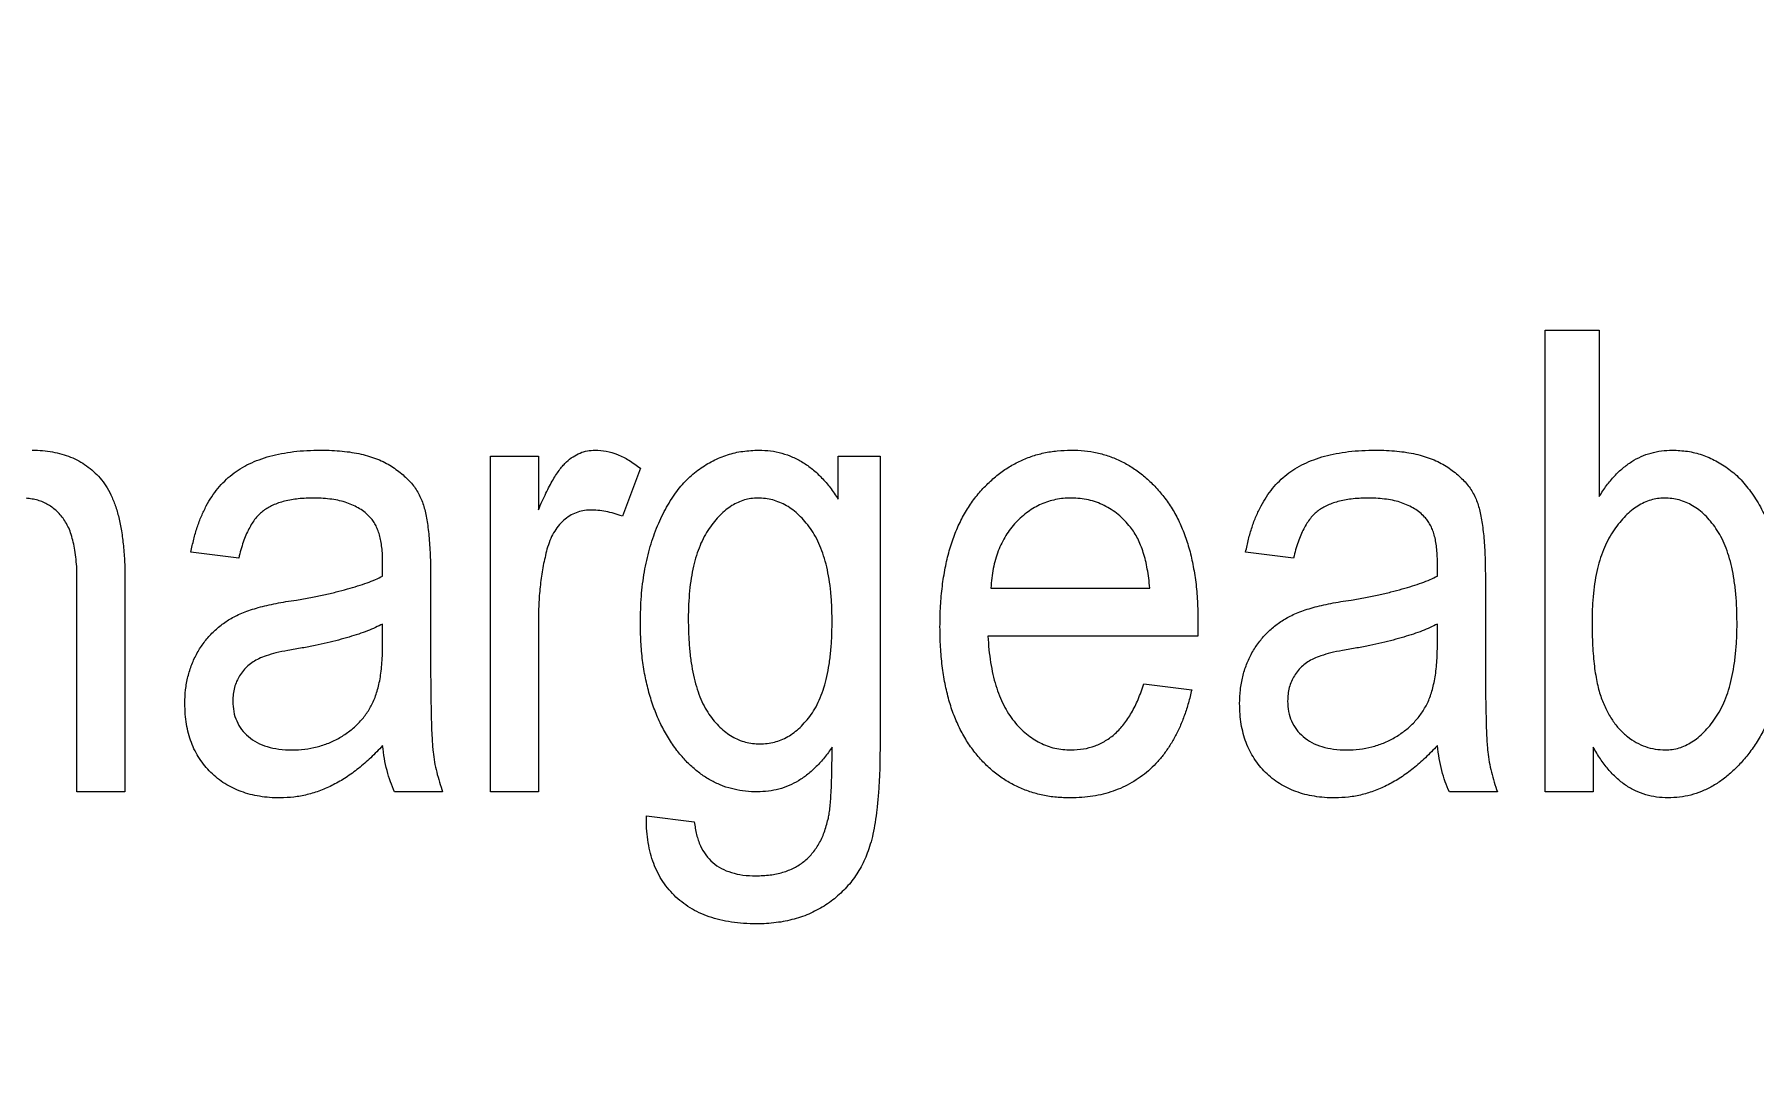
# Model space of a CAD drawing. Header units: millimetres. Extents: x -34 to 34, y -34 to 34.
# Drawn here: x -11.37 to -5.63, y -21 to -17.59 of the extents above; entities that cross this region are included whole.
import ezdxf

# ---------------------------------------------------------------- set-up
doc = ezdxf.new("R2010")
doc.units = ezdxf.units.MM

msp = doc.modelspace()

# ---------------------------------------------------------------- linework, layer by layer
at = {"color": 7, "linetype": 'Continuous', "lineweight": 25}
for p, q in [((-6.3285, -20.1143), (-6.3285, -18.5733)), ((-6.3285, -18.5733), (-6.1484, -18.5733)), ((-6.1484, -18.5733), (-6.1484, -19.1284)), ((-9.8508, -20.1143), (-9.8508, -18.9936)), ((-9.8508, -18.9936), (-9.6907, -18.9936)), ((-9.6907, -18.9936), (-9.6907, -19.1725)), ((-8.69, -19.1368), (-8.69, -18.9936)), ((-8.69, -18.9936), (-8.5499, -18.9936)), ((-8.5499, -18.9936), (-8.5499, -19.9533)), ((-9.3504, -19.0336), (-9.4105, -19.1937)), ((-10.6913, -19.3338), (-10.8514, -19.3138)), ((-10.211, -19.3939), (-10.211, -19.3482)), ((-7.169, -19.3338), (-7.3291, -19.3138)), ((-6.6887, -19.3939), (-6.6887, -19.3482)), ((-11.2317, -20.1143), (-11.2317, -19.4054)), ((-11.0716, -19.4073), (-11.0716, -20.1143)), ((-10.0509, -19.3948), (-10.0509, -19.6469)), ((-6.5286, -19.3948), (-6.5286, -19.6469)), ((-8.18, -19.4339), (-7.6494, -19.4339)), ((-9.6907, -19.5333), (-9.6907, -20.1143)), ((-10.211, -19.6206), (-10.211, -19.554)), ((-7.4892, -19.594), (-8.1897, -19.594)), ((-7.4883, -19.5446), (-7.4892, -19.594)), ((-6.6887, -19.6206), (-6.6887, -19.554)), ((-7.6694, -19.7541), (-7.5093, -19.7741)), ((-6.1684, -19.9649), (-6.1684, -20.1143)), ((-11.0716, -20.1143), (-11.2317, -20.1143)), ((-10.0109, -20.1143), (-10.171, -20.1143)), ((-9.6907, -20.1143), (-9.8508, -20.1143)), ((-6.4886, -20.1143), (-6.6487, -20.1143)), ((-6.1684, -20.1143), (-6.3285, -20.1143)), ((-9.3304, -20.1944), (-9.1703, -20.2144))]:
    msp.add_line(p, q, dxfattribs=at)
at = {"color": 7, "linetype": 'Continuous'}
msp.add_circle((0, 0), 34, dxfattribs=at)
at = {"color": 7, "linetype": 'Continuous', "lineweight": 25}
for points, knots in [([(-11.3814, -18.9736), (-11.3698, -18.9739), (-11.347, -18.9745), (-11.3138, -18.979), (-11.2825, -18.9861), (-11.2529, -18.996), (-11.2254, -19.0094), (-11.1998, -19.0256), (-11.176, -19.0447), (-11.1539, -19.0666), (-11.1342, -19.0927), (-11.1173, -19.1235), (-11.103, -19.1591), (-11.0913, -19.1995), (-11.0823, -19.2447), (-11.0764, -19.2947), (-11.0721, -19.3494), (-11.0717, -19.3875), (-11.0716, -19.4073)], [0, 0, 0, 0, 0.057444, 0.11172, 0.164296, 0.215175, 0.264674, 0.314426, 0.363638, 0.414362, 0.467035, 0.523919, 0.586431, 0.655337, 0.730601, 0.812712, 0.902626, 1, 1, 1, 1]), ([(-10.8514, -19.3138), (-10.8483, -19.2995), (-10.8424, -19.2716), (-10.8309, -19.2315), (-10.8168, -19.1944), (-10.8007, -19.1603), (-10.7823, -19.1294), (-10.7621, -19.1012), (-10.739, -19.0766), (-10.7142, -19.0543), (-10.6866, -19.0351), (-10.6562, -19.0185), (-10.623, -19.0049), (-10.5873, -18.9931), (-10.5486, -18.9847), (-10.5073, -18.9779), (-10.4631, -18.9743), (-10.4327, -18.9738), (-10.4171, -18.9736)], [0, 0, 0, 0, 0.0716716, 0.1396575, 0.2040967, 0.2657188, 0.3238246, 0.3800588, 0.4349433, 0.4888007, 0.5430171, 0.5994176, 0.6575078, 0.7186634, 0.7830298, 0.8512299, 0.9234352, 1, 1, 1, 1]), ([(-10.4171, -18.9736), (-10.4049, -18.9738), (-10.3812, -18.9742), (-10.3466, -18.9767), (-10.3141, -18.9806), (-10.2836, -18.9865), (-10.2552, -18.9945), (-10.2285, -19.0033), (-10.2039, -19.0143), (-10.1749, -19.0312), (-10.143, -19.0548), (-10.111, -19.0867), (-10.0875, -19.1226), (-10.0746, -19.1554), (-10.0678, -19.1835), (-10.063, -19.2069), (-10.0594, -19.2327), (-10.0563, -19.2607), (-10.0539, -19.2911), (-10.0519, -19.3236), (-10.0511, -19.3584), (-10.051, -19.3824), (-10.0509, -19.3948)], [0, 0, 0, 0, 0.055824, 0.108429, 0.15842, 0.205566, 0.250578, 0.293416, 0.334193, 0.373299, 0.446944, 0.515076, 0.578842, 0.641994, 0.674963, 0.711445, 0.750973, 0.794165, 0.840588, 0.890275, 0.943238, 1, 1, 1, 1]), ([(-9.6907, -19.1725), (-9.6866, -19.1629), (-9.6787, -19.1443), (-9.666, -19.1182), (-9.6543, -19.0942), (-9.6424, -19.073), (-9.631, -19.0542), (-9.6196, -19.038), (-9.6085, -19.0244), (-9.5944, -19.0098), (-9.576, -18.9954), (-9.5525, -18.9826), (-9.5274, -18.9751), (-9.5102, -18.9741), (-9.5015, -18.9736)], [0, 0, 0, 0, 0.107464, 0.207128, 0.29815, 0.381595, 0.457107, 0.523978, 0.584878, 0.637149, 0.732511, 0.823565, 0.910677, 1, 1, 1, 1]), ([(-9.5015, -18.9736), (-9.489, -18.9743), (-9.4634, -18.9759), (-9.4253, -18.9881), (-9.3868, -19.0069), (-9.3629, -19.0245), (-9.3504, -19.0336)], [0, 0, 0, 0, 0.226109, 0.462956, 0.719978, 1, 1, 1, 1]), ([(-9.3504, -19.548), (-9.3498, -19.519), (-9.3487, -19.4627), (-9.338, -19.3811), (-9.3215, -19.3049), (-9.3014, -19.2458), (-9.2825, -19.2019), (-9.2672, -19.1716), (-9.2508, -19.1436), (-9.2338, -19.1175), (-9.2152, -19.0941), (-9.1958, -19.0726), (-9.1751, -19.0535), (-9.1466, -19.0311), (-9.1084, -19.0084), (-9.0598, -18.9877), (-9.0081, -18.9761), (-8.9728, -18.9744), (-8.9549, -18.9736)], [0, 0, 0, 0, 0.111723, 0.216967, 0.316536, 0.411523, 0.457028, 0.500668, 0.54206, 0.582044, 0.620363, 0.657316, 0.693405, 0.72859, 0.797045, 0.864014, 0.931134, 1, 1, 1, 1]), ([(-8.9549, -18.9736), (-8.9417, -18.974), (-8.9156, -18.9749), (-8.8776, -18.983), (-8.8415, -18.996), (-8.8072, -19.014), (-8.7746, -19.0372), (-8.744, -19.0655), (-8.7153, -19.0989), (-8.6986, -19.1239), (-8.69, -19.1368)], [0, 0, 0, 0, 0.121205, 0.239819, 0.356123, 0.474207, 0.595404, 0.723139, 0.857256, 1, 1, 1, 1]), ([(-8.3498, -19.5634), (-8.3495, -19.5401), (-8.3489, -19.4949), (-8.3428, -19.4292), (-8.3332, -19.3677), (-8.32, -19.3105), (-8.3024, -19.2577), (-8.2812, -19.209), (-8.2561, -19.1645), (-8.227, -19.1245), (-8.1947, -19.0892), (-8.1606, -19.0584), (-8.1243, -19.032), (-8.0858, -19.0108), (-8.0453, -18.9939), (-8.0026, -18.9821), (-7.9579, -18.9752), (-7.9275, -18.9741), (-7.912, -18.9736)], [0, 0, 0, 0, 0.084514, 0.164397, 0.239575, 0.310424, 0.377514, 0.441638, 0.503055, 0.562996, 0.620921, 0.676452, 0.730182, 0.783428, 0.835913, 0.88941, 0.943848, 1, 1, 1, 1]), ([(-7.912, -18.9736), (-7.8972, -18.974), (-7.868, -18.9747), (-7.8252, -18.9818), (-7.7843, -18.9935), (-7.7452, -19.0095), (-7.7081, -19.0302), (-7.6732, -19.056), (-7.6399, -19.0858), (-7.6087, -19.1202), (-7.5802, -19.1589), (-7.5553, -19.202), (-7.5349, -19.2493), (-7.5175, -19.3004), (-7.5047, -19.3558), (-7.4949, -19.4151), (-7.4894, -19.4785), (-7.4887, -19.5222), (-7.4883, -19.5446)], [0, 0, 0, 0, 0.05571, 0.109694, 0.162658, 0.215196, 0.268175, 0.32202, 0.377796, 0.436048, 0.496318, 0.558287, 0.622502, 0.689912, 0.760814, 0.835862, 0.91572, 1, 1, 1, 1]), ([(-7.3291, -19.3138), (-7.3261, -19.2995), (-7.3201, -19.2716), (-7.3087, -19.2315), (-7.2945, -19.1944), (-7.2784, -19.1603), (-7.2601, -19.1294), (-7.2398, -19.1012), (-7.2168, -19.0766), (-7.1919, -19.0543), (-7.1643, -19.0351), (-7.134, -19.0185), (-7.1008, -19.0049), (-7.0651, -18.9931), (-7.0264, -18.9847), (-6.9851, -18.9779), (-6.9408, -18.9743), (-6.9104, -18.9738), (-6.8948, -18.9736)], [0, 0, 0, 0, 0.071672, 0.139658, 0.204097, 0.265719, 0.323825, 0.380059, 0.434943, 0.488801, 0.543017, 0.599418, 0.657508, 0.718663, 0.78303, 0.85123, 0.923435, 1, 1, 1, 1]), ([(-6.8948, -18.9736), (-6.8826, -18.9738), (-6.8589, -18.9742), (-6.8244, -18.9767), (-6.7919, -18.9806), (-6.7613, -18.9865), (-6.7329, -18.9945), (-6.7062, -19.0033), (-6.6816, -19.0143), (-6.6526, -19.0312), (-6.6208, -19.0548), (-6.5887, -19.0867), (-6.5653, -19.1226), (-6.5524, -19.1554), (-6.5455, -19.1835), (-6.5408, -19.2069), (-6.5372, -19.2327), (-6.534, -19.2607), (-6.5316, -19.2911), (-6.5296, -19.3236), (-6.5288, -19.3584), (-6.5287, -19.3824), (-6.5286, -19.3948)], [0, 0, 0, 0, 0.055824, 0.108429, 0.15842, 0.205566, 0.250578, 0.293416, 0.334193, 0.373299, 0.446944, 0.515076, 0.578842, 0.641994, 0.674963, 0.711445, 0.750973, 0.794165, 0.840588, 0.890275, 0.943238, 1, 1, 1, 1]), ([(-6.1484, -19.1284), (-6.1404, -19.116), (-6.125, -19.0921), (-6.0985, -19.0602), (-6.0703, -19.0335), (-6.0406, -19.0115), (-6.0091, -18.9944), (-5.9756, -18.9826), (-5.9406, -18.975), (-5.9166, -18.9741), (-5.9045, -18.9736)], [0, 0, 0, 0, 0.145716, 0.281309, 0.409086, 0.529444, 0.646749, 0.762978, 0.879983, 1, 1, 1, 1]), ([(-5.9045, -18.9736), (-5.8874, -18.9744), (-5.8537, -18.9759), (-5.8045, -18.9883), (-5.7579, -19.0087), (-5.7216, -19.0319), (-5.6939, -19.0541), (-5.6741, -19.0732), (-5.6558, -19.0948), (-5.6379, -19.1176), (-5.6216, -19.1432), (-5.606, -19.1704), (-5.5916, -19.1999), (-5.5785, -19.2313), (-5.5666, -19.2644), (-5.5563, -19.2995), (-5.5477, -19.3363), (-5.5404, -19.3747), (-5.5349, -19.4149), (-5.5307, -19.457), (-5.5287, -19.5007), (-5.5282, -19.5304), (-5.528, -19.5455)], [0, 0, 0, 0, 0.066984, 0.13236, 0.198038, 0.265996, 0.301247, 0.33717, 0.374049, 0.412314, 0.4514, 0.492861, 0.535732, 0.580163, 0.626291, 0.674122, 0.723802, 0.77466, 0.828016, 0.883166, 0.940589, 1, 1, 1, 1]), ([(-11.2317, -19.4054), (-11.2317, -19.3938), (-11.2318, -19.3712), (-11.2346, -19.3387), (-11.2379, -19.3086), (-11.2438, -19.2812), (-11.2504, -19.2563), (-11.2587, -19.2338), (-11.2693, -19.2143), (-11.2808, -19.1969), (-11.2938, -19.1819), (-11.3083, -19.1692), (-11.3237, -19.1582), (-11.3401, -19.1488), (-11.3579, -19.142), (-11.377, -19.1375), (-11.3971, -19.1341), (-11.4109, -19.1338), (-11.418, -19.1337)], [0, 0, 0, 0, 0.09359, 0.180738, 0.261569, 0.335796, 0.405117, 0.468581, 0.527262, 0.582644, 0.634754, 0.686237, 0.736547, 0.786292, 0.837339, 0.889011, 0.943131, 1, 1, 1, 1]), ([(-10.4396, -19.1337), (-10.4573, -19.134), (-10.4906, -19.1347), (-10.537, -19.143), (-10.5766, -19.1556), (-10.6045, -19.1715), (-10.6231, -19.1875), (-10.6359, -19.2015), (-10.6474, -19.218), (-10.6581, -19.2367), (-10.6681, -19.2575), (-10.6767, -19.281), (-10.685, -19.3065), (-10.6892, -19.3245), (-10.6913, -19.3338)], [0, 0, 0, 0, 0.148259, 0.277447, 0.392322, 0.49422, 0.543638, 0.596671, 0.652267, 0.711588, 0.776271, 0.845196, 0.920134, 1, 1, 1, 1]), ([(-10.2538, -19.1969), (-10.259, -19.1918), (-10.2695, -19.1816), (-10.288, -19.1688), (-10.3083, -19.1579), (-10.3306, -19.1488), (-10.355, -19.1419), (-10.3814, -19.1375), (-10.4098, -19.1341), (-10.4295, -19.1338), (-10.4396, -19.1337)], [0, 0, 0, 0, 0.107542, 0.217679, 0.332152, 0.451075, 0.575251, 0.707563, 0.849518, 1, 1, 1, 1]), ([(-8.9583, -19.1337), (-8.966, -19.134), (-8.981, -19.1346), (-9.0033, -19.1394), (-9.0246, -19.1478), (-9.0456, -19.1587), (-9.0656, -19.1734), (-9.0851, -19.1909), (-9.1035, -19.2119), (-9.1214, -19.2355), (-9.1376, -19.2625), (-9.152, -19.2925), (-9.1639, -19.3258), (-9.1733, -19.362), (-9.1814, -19.4013), (-9.1863, -19.4438), (-9.19, -19.4893), (-9.1902, -19.5206), (-9.1903, -19.5368)], [0, 0, 0, 0, 0.044567, 0.08817, 0.132512, 0.178014, 0.226019, 0.276906, 0.330826, 0.388688, 0.4499, 0.514737, 0.58275, 0.655883, 0.733525, 0.817005, 0.905575, 1, 1, 1, 1]), ([(-8.71, -19.5449), (-8.7103, -19.5281), (-8.7109, -19.4956), (-8.7136, -19.4484), (-8.72, -19.4047), (-8.7273, -19.3641), (-8.7379, -19.327), (-8.7497, -19.2929), (-8.7649, -19.2626), (-8.7818, -19.2355), (-8.8003, -19.2116), (-8.82, -19.191), (-8.8405, -19.1732), (-8.8621, -19.1586), (-8.8849, -19.1477), (-8.9084, -19.1394), (-8.9331, -19.1346), (-8.9499, -19.134), (-8.9583, -19.1337)], [0, 0, 0, 0, 0.09427, 0.182852, 0.264972, 0.342462, 0.414183, 0.481397, 0.544747, 0.604188, 0.660507, 0.713915, 0.764136, 0.812677, 0.859538, 0.906003, 0.952496, 1, 1, 1, 1]), ([(-7.9114, -19.1337), (-7.9203, -19.134), (-7.9378, -19.1344), (-7.9635, -19.1381), (-7.9881, -19.145), (-8.012, -19.1535), (-8.0345, -19.1654), (-8.0564, -19.1791), (-8.077, -19.1959), (-8.0966, -19.2148), (-8.1147, -19.2359), (-8.1304, -19.2591), (-8.1442, -19.2837), (-8.1559, -19.3103), (-8.1652, -19.3387), (-8.1723, -19.369), (-8.1778, -19.4008), (-8.1793, -19.4227), (-8.18, -19.4339)], [0, 0, 0, 0, 0.0594958, 0.1174389, 0.1739166, 0.2305455, 0.2871443, 0.3443615, 0.4035442, 0.4648568, 0.5273461, 0.5892104, 0.6524346, 0.7166105, 0.7836038, 0.8526243, 0.924924, 1, 1, 1, 1]), ([(-7.7138, -19.2313), (-7.7203, -19.2235), (-7.7331, -19.2084), (-7.7544, -19.1881), (-7.7775, -19.1716), (-7.8016, -19.1576), (-7.8272, -19.147), (-7.854, -19.1389), (-7.8823, -19.1347), (-7.9016, -19.134), (-7.9114, -19.1337)], [0, 0, 0, 0, 0.132804, 0.260544, 0.383948, 0.505265, 0.625434, 0.746635, 0.871231, 1, 1, 1, 1]), ([(-6.9173, -19.1337), (-6.9351, -19.134), (-6.9683, -19.1347), (-7.0147, -19.143), (-7.0543, -19.1556), (-7.0823, -19.1715), (-7.1008, -19.1875), (-7.1136, -19.2015), (-7.1252, -19.218), (-7.1358, -19.2367), (-7.1458, -19.2575), (-7.1544, -19.281), (-7.1627, -19.3065), (-7.1669, -19.3245), (-7.169, -19.3338)], [0, 0, 0, 0, 0.148259, 0.277447, 0.392322, 0.49422, 0.543638, 0.596671, 0.652267, 0.711588, 0.776271, 0.845196, 0.920134, 1, 1, 1, 1]), ([(-6.7316, -19.1969), (-6.7368, -19.1918), (-6.7473, -19.1816), (-6.7657, -19.1688), (-6.7861, -19.1579), (-6.8084, -19.1488), (-6.8327, -19.1419), (-6.8591, -19.1375), (-6.8875, -19.1341), (-6.9072, -19.1338), (-6.9173, -19.1337)], [0, 0, 0, 0, 0.107542, 0.217679, 0.332152, 0.451075, 0.575251, 0.707563, 0.849518, 1, 1, 1, 1]), ([(-5.9307, -19.1337), (-5.9385, -19.134), (-5.9539, -19.1345), (-5.9768, -19.1398), (-5.999, -19.1483), (-6.0204, -19.1601), (-6.0414, -19.1749), (-6.0612, -19.1936), (-6.0806, -19.2153), (-6.0994, -19.2399), (-6.1167, -19.2677), (-6.1315, -19.2988), (-6.1445, -19.3328), (-6.1546, -19.3698), (-6.1628, -19.4096), (-6.1682, -19.4523), (-6.1717, -19.4981), (-6.1722, -19.5296), (-6.1725, -19.5458)], [0, 0, 0, 0, 0.044061, 0.087877, 0.133003, 0.178992, 0.227126, 0.278837, 0.333945, 0.392877, 0.45503, 0.520391, 0.589018, 0.661807, 0.738818, 0.820316, 0.907295, 1, 1, 1, 1]), ([(-5.6881, -19.5518), (-5.6884, -19.5344), (-5.6889, -19.5008), (-5.6918, -19.4521), (-5.6976, -19.4072), (-5.7048, -19.3656), (-5.7149, -19.3276), (-5.727, -19.2933), (-5.7409, -19.2622), (-5.7577, -19.2352), (-5.7759, -19.2116), (-5.7945, -19.1905), (-5.8149, -19.1732), (-5.836, -19.1587), (-5.8583, -19.1476), (-5.8815, -19.1394), (-5.9058, -19.1346), (-5.9224, -19.134), (-5.9307, -19.1337)], [0, 0, 0, 0, 0.097179, 0.187537, 0.271961, 0.35001, 0.422821, 0.490716, 0.55345, 0.612218, 0.667835, 0.719724, 0.768816, 0.816575, 0.862104, 0.907733, 0.95337, 1, 1, 1, 1]), ([(-10.211, -19.3482), (-10.2111, -19.3396), (-10.2112, -19.3229), (-10.2136, -19.2991), (-10.2165, -19.2771), (-10.2211, -19.257), (-10.2275, -19.2391), (-10.2346, -19.2229), (-10.2432, -19.2087), (-10.2504, -19.2007), (-10.2538, -19.1969)], [0, 0, 0, 0, 0.161267, 0.309516, 0.446865, 0.574548, 0.691884, 0.800555, 0.903503, 1, 1, 1, 1]), ([(-9.519, -19.1737), (-9.5269, -19.1741), (-9.5425, -19.1749), (-9.5651, -19.1821), (-9.5871, -19.1926), (-9.6071, -19.2082), (-9.6256, -19.227), (-9.6407, -19.2498), (-9.6535, -19.2757), (-9.6593, -19.2946), (-9.6622, -19.3044)], [0, 0, 0, 0, 0.112848, 0.223771, 0.33901, 0.460958, 0.585978, 0.716454, 0.853137, 1, 1, 1, 1]), ([(-9.4105, -19.1937), (-9.4197, -19.1907), (-9.4378, -19.1847), (-9.4652, -19.1784), (-9.4922, -19.1745), (-9.5101, -19.174), (-9.519, -19.1737)], [0, 0, 0, 0, 0.2631914, 0.5150109, 0.7599583, 1, 1, 1, 1]), ([(-6.6887, -19.3482), (-6.6888, -19.3396), (-6.6889, -19.3229), (-6.6914, -19.2991), (-6.6943, -19.2771), (-6.6988, -19.257), (-6.7053, -19.2391), (-6.7123, -19.2229), (-6.721, -19.2087), (-6.7281, -19.2007), (-6.7316, -19.1969)], [0, 0, 0, 0, 0.1612672, 0.3095156, 0.4468651, 0.5745484, 0.6918837, 0.8005549, 0.9035028, 1, 1, 1, 1]), ([(-7.6494, -19.4339), (-7.6504, -19.4229), (-7.6524, -19.4017), (-7.6572, -19.3709), (-7.6629, -19.3422), (-7.6706, -19.3158), (-7.6791, -19.2914), (-7.6893, -19.2693), (-7.7003, -19.2491), (-7.7093, -19.2371), (-7.7138, -19.2313)], [0, 0, 0, 0, 0.153117, 0.296903, 0.433148, 0.55985, 0.680043, 0.79167, 0.898167, 1, 1, 1, 1]), ([(-9.6622, -19.3044), (-9.6667, -19.3226), (-9.6756, -19.3593), (-9.684, -19.4159), (-9.6896, -19.474), (-9.6903, -19.5134), (-9.6907, -19.5333)], [0, 0, 0, 0, 0.242734, 0.489053, 0.741607, 1, 1, 1, 1]), ([(-10.4987, -19.4739), (-10.4828, -19.4712), (-10.4522, -19.466), (-10.4081, -19.4568), (-10.3672, -19.4475), (-10.3297, -19.4375), (-10.2952, -19.4275), (-10.2641, -19.4169), (-10.2361, -19.4062), (-10.2191, -19.3979), (-10.211, -19.3939)], [0, 0, 0, 0, 0.161132, 0.311379, 0.450631, 0.581265, 0.699834, 0.810076, 0.909893, 1, 1, 1, 1]), ([(-6.9764, -19.4739), (-6.9606, -19.4712), (-6.9299, -19.466), (-6.8858, -19.4568), (-6.8449, -19.4475), (-6.8074, -19.4375), (-6.7729, -19.4275), (-6.7419, -19.4169), (-6.7138, -19.4062), (-6.6968, -19.3979), (-6.6887, -19.3939)], [0, 0, 0, 0, 0.161132, 0.311379, 0.450631, 0.581265, 0.699834, 0.810076, 0.909893, 1, 1, 1, 1]), ([(-10.8714, -19.8198), (-10.871, -19.8042), (-10.8702, -19.7739), (-10.862, -19.7299), (-10.8494, -19.6886), (-10.831, -19.6503), (-10.8083, -19.6154), (-10.7817, -19.5842), (-10.7511, -19.5572), (-10.7225, -19.538), (-10.6971, -19.5247), (-10.6755, -19.5154), (-10.6517, -19.5067), (-10.6257, -19.4985), (-10.5972, -19.4915), (-10.5664, -19.4848), (-10.5334, -19.4789), (-10.5105, -19.4756), (-10.4987, -19.4739)], [0, 0, 0, 0, 0.082234, 0.160067, 0.235715, 0.310162, 0.38384, 0.454974, 0.526416, 0.598714, 0.636677, 0.678142, 0.722779, 0.770713, 0.82244, 0.877675, 0.937024, 1, 1, 1, 1]), ([(-7.3492, -19.8198), (-7.3487, -19.8042), (-7.3479, -19.7739), (-7.3397, -19.7299), (-7.3271, -19.6886), (-7.3088, -19.6503), (-7.2861, -19.6154), (-7.2594, -19.5842), (-7.2289, -19.5572), (-7.2003, -19.538), (-7.1748, -19.5247), (-7.1532, -19.5154), (-7.1294, -19.5067), (-7.1034, -19.4985), (-7.0749, -19.4915), (-7.0442, -19.4848), (-7.0111, -19.4789), (-6.9882, -19.4756), (-6.9764, -19.4739)], [0, 0, 0, 0, 0.082234, 0.160067, 0.235715, 0.310162, 0.38384, 0.454974, 0.526416, 0.598714, 0.636677, 0.678142, 0.722779, 0.770713, 0.82244, 0.877675, 0.937024, 1, 1, 1, 1]), ([(-9.1903, -19.5368), (-9.1902, -19.5543), (-9.19, -19.5881), (-9.1863, -19.637), (-9.1813, -19.6824), (-9.1738, -19.7241), (-9.1643, -19.7621), (-9.1524, -19.7964), (-9.1384, -19.8272), (-9.1221, -19.8543), (-9.1041, -19.8777), (-9.0855, -19.8984), (-9.0652, -19.9152), (-9.0445, -19.9297), (-9.0225, -19.9405), (-8.9996, -19.9486), (-8.9757, -19.9534), (-8.9594, -19.9539), (-8.9511, -19.9542)], [0, 0, 0, 0, 0.098168, 0.189537, 0.274832, 0.353791, 0.426768, 0.494209, 0.557213, 0.615929, 0.670965, 0.722647, 0.77157, 0.81824, 0.863964, 0.908493, 0.953752, 1, 1, 1, 1]), ([(-10.211, -19.554), (-10.219, -19.5579), (-10.2356, -19.5661), (-10.2623, -19.5773), (-10.2917, -19.588), (-10.3241, -19.5978), (-10.359, -19.6079), (-10.3968, -19.6172), (-10.4373, -19.6259), (-10.4652, -19.6313), (-10.4796, -19.634)], [0, 0, 0, 0, 0.094992, 0.197636, 0.308786, 0.428717, 0.55824, 0.696859, 0.843641, 1, 1, 1, 1]), ([(-9.2282, -19.9758), (-9.2381, -19.9622), (-9.258, -19.9346), (-9.2825, -19.8891), (-9.3036, -19.8404), (-9.3207, -19.7884), (-9.3341, -19.7331), (-9.3438, -19.6744), (-9.3494, -19.6124), (-9.3501, -19.5698), (-9.3504, -19.548)], [0, 0, 0, 0, 0.111659, 0.225063, 0.341653, 0.462394, 0.587488, 0.718364, 0.855637, 1, 1, 1, 1]), ([(-8.9511, -19.9542), (-8.9429, -19.9539), (-8.9265, -19.9534), (-8.9027, -19.9485), (-8.8798, -19.9409), (-8.8578, -19.9302), (-8.8367, -19.9163), (-8.8166, -19.8993), (-8.7979, -19.8789), (-8.7796, -19.8562), (-8.7628, -19.8298), (-8.749, -19.7995), (-8.7367, -19.7659), (-8.7268, -19.7286), (-8.7195, -19.6877), (-8.7138, -19.6433), (-8.7109, -19.5953), (-8.7103, -19.5621), (-8.71, -19.5449)], [0, 0, 0, 0, 0.046801, 0.092602, 0.137474, 0.183485, 0.230876, 0.280385, 0.332252, 0.387377, 0.446101, 0.508786, 0.57612, 0.648977, 0.727137, 0.811764, 0.902417, 1, 1, 1, 1]), ([(-7.9136, -20.1344), (-7.9295, -20.134), (-7.9606, -20.1332), (-8.0062, -20.1261), (-8.0495, -20.1148), (-8.0903, -20.0981), (-8.1289, -20.0775), (-8.1653, -20.0522), (-8.199, -20.022), (-8.2304, -19.9876), (-8.2586, -19.9487), (-8.2829, -19.9055), (-8.3041, -19.8585), (-8.3208, -19.8072), (-8.3339, -19.7519), (-8.3431, -19.6927), (-8.3488, -19.6293), (-8.3495, -19.5858), (-8.3498, -19.5634)], [0, 0, 0, 0, 0.058734, 0.115345, 0.170494, 0.224181, 0.278063, 0.332137, 0.387914, 0.445297, 0.504439, 0.565292, 0.628705, 0.694986, 0.764829, 0.838697, 0.916978, 1, 1, 1, 1]), ([(-8.1897, -19.594), (-8.1887, -19.6092), (-8.1869, -19.6389), (-8.181, -19.6817), (-8.1739, -19.7218), (-8.1637, -19.7589), (-8.152, -19.7931), (-8.1378, -19.8246), (-8.1217, -19.8532), (-8.1031, -19.8785), (-8.0831, -19.9011), (-8.0618, -19.9206), (-8.0395, -19.937), (-8.0162, -19.9505), (-7.9919, -19.9614), (-7.9665, -19.9688), (-7.9399, -19.9733), (-7.9218, -19.9739), (-7.9126, -19.9742)], [0, 0, 0, 0, 0.087615, 0.170302, 0.248233, 0.321396, 0.390473, 0.456094, 0.518813, 0.578779, 0.636426, 0.691492, 0.744156, 0.795371, 0.845741, 0.896295, 0.947255, 1, 1, 1, 1]), ([(-6.6887, -19.554), (-6.6967, -19.5579), (-6.7134, -19.5661), (-6.74, -19.5773), (-6.7695, -19.588), (-6.8018, -19.5978), (-6.8368, -19.6079), (-6.8746, -19.6172), (-6.915, -19.6259), (-6.9429, -19.6313), (-6.9573, -19.634)], [0, 0, 0, 0, 0.094992, 0.197636, 0.308786, 0.428717, 0.55824, 0.696859, 0.843641, 1, 1, 1, 1]), ([(-6.1725, -19.5458), (-6.1723, -19.5596), (-6.172, -19.5862), (-6.1709, -19.6248), (-6.1683, -19.6607), (-6.165, -19.6938), (-6.1606, -19.7243), (-6.1553, -19.7522), (-6.1492, -19.7775), (-6.1398, -19.807), (-6.1254, -19.8399), (-6.1053, -19.8752), (-6.0816, -19.9054), (-6.0549, -19.9304), (-6.0255, -19.9498), (-5.9942, -19.9638), (-5.9615, -19.9727), (-5.9389, -19.9737), (-5.9276, -19.9742)], [0, 0, 0, 0, 0.07478, 0.14449, 0.209789, 0.270155, 0.32567, 0.376995, 0.424256, 0.46707, 0.545466, 0.618818, 0.68738, 0.753112, 0.816897, 0.877748, 0.938611, 1, 1, 1, 1]), ([(-5.9276, -19.9742), (-5.9199, -19.974), (-5.9044, -19.9734), (-5.8817, -19.9682), (-5.8597, -19.9597), (-5.8385, -19.9478), (-5.8177, -19.9331), (-5.798, -19.9146), (-5.7787, -19.8931), (-5.7602, -19.8682), (-5.7429, -19.8403), (-5.7283, -19.8086), (-5.7158, -19.7737), (-5.7055, -19.7356), (-5.6979, -19.6942), (-5.6923, -19.6496), (-5.6888, -19.6018), (-5.6883, -19.5688), (-5.6881, -19.5518)], [0, 0, 0, 0, 0.043328, 0.086416, 0.130246, 0.174958, 0.222292, 0.272317, 0.326508, 0.38411, 0.445727, 0.510276, 0.579203, 0.653035, 0.731519, 0.815137, 0.904749, 1, 1, 1, 1]), ([(-5.528, -19.5455), (-5.5284, -19.5684), (-5.5291, -19.6129), (-5.5342, -19.6776), (-5.5437, -19.7382), (-5.5564, -19.7948), (-5.5725, -19.8476), (-5.593, -19.896), (-5.6166, -19.9409), (-5.6443, -19.9809), (-5.6737, -20.017), (-5.7053, -20.0479), (-5.7373, -20.075), (-5.7713, -20.0964), (-5.8063, -20.1135), (-5.8427, -20.1254), (-5.8802, -20.1329), (-5.9057, -20.1339), (-5.9186, -20.1344)], [0, 0, 0, 0, 0.087353, 0.170167, 0.248045, 0.322042, 0.391782, 0.458798, 0.523016, 0.58528, 0.644755, 0.700862, 0.754109, 0.804659, 0.854236, 0.902527, 0.950853, 1, 1, 1, 1]), ([(-10.4796, -19.634), (-10.4956, -19.6366), (-10.525, -19.6414), (-10.5653, -19.6496), (-10.5977, -19.6588), (-10.6234, -19.6686), (-10.6439, -19.6801), (-10.6613, -19.6933), (-10.6765, -19.7087), (-10.6889, -19.7264), (-10.699, -19.7455), (-10.7063, -19.7661), (-10.7103, -19.7881), (-10.711, -19.8033), (-10.7113, -19.811)], [0, 0, 0, 0, 0.14934, 0.275223, 0.379381, 0.460149, 0.528661, 0.595254, 0.661259, 0.727482, 0.793768, 0.860117, 0.928629, 1, 1, 1, 1]), ([(-10.514, -19.9742), (-10.4997, -19.9738), (-10.4715, -19.973), (-10.4302, -19.9647), (-10.3907, -19.9521), (-10.354, -19.9338), (-10.3203, -19.9116), (-10.2908, -19.8853), (-10.2658, -19.8557), (-10.2489, -19.8279), (-10.2378, -19.8036), (-10.2306, -19.7831), (-10.2249, -19.7608), (-10.2192, -19.7367), (-10.2158, -19.7104), (-10.2129, -19.6822), (-10.2114, -19.6521), (-10.2111, -19.6313), (-10.211, -19.6206)], [0, 0, 0, 0, 0.0809886, 0.1596937, 0.2373295, 0.314925, 0.3915266, 0.46509, 0.5375538, 0.6101234, 0.6484151, 0.6891056, 0.7324808, 0.7790168, 0.8290929, 0.8824715, 0.9392029, 1, 1, 1, 1]), ([(-10.0509, -19.6469), (-10.051, -19.6679), (-10.0511, -19.7079), (-10.0502, -19.7649), (-10.0498, -19.8158), (-10.0487, -19.8606), (-10.0481, -19.8993), (-10.0463, -19.9318), (-10.0449, -19.9582), (-10.0414, -19.9966), (-10.0321, -20.0487), (-10.0179, -20.0925), (-10.0109, -20.1143)], [0, 0, 0, 0, 0.133924, 0.254596, 0.362671, 0.4575, 0.539735, 0.608765, 0.664555, 0.707833, 0.854007, 1, 1, 1, 1]), ([(-6.9573, -19.634), (-6.9733, -19.6366), (-7.0027, -19.6414), (-7.043, -19.6496), (-7.0755, -19.6588), (-7.1012, -19.6686), (-7.1216, -19.6801), (-7.139, -19.6933), (-7.1542, -19.7087), (-7.1666, -19.7264), (-7.1767, -19.7455), (-7.1841, -19.7661), (-7.188, -19.7881), (-7.1887, -19.8033), (-7.1891, -19.811)], [0, 0, 0, 0, 0.14934, 0.275223, 0.379381, 0.460149, 0.528661, 0.595254, 0.661259, 0.727482, 0.793768, 0.860117, 0.928629, 1, 1, 1, 1]), ([(-6.9917, -19.9742), (-6.9774, -19.9738), (-6.9492, -19.973), (-6.9079, -19.9647), (-6.8685, -19.9521), (-6.8317, -19.9338), (-6.798, -19.9116), (-6.7686, -19.8853), (-6.7436, -19.8557), (-6.7267, -19.8279), (-6.7155, -19.8036), (-6.7083, -19.7831), (-6.7026, -19.7608), (-6.6969, -19.7367), (-6.6936, -19.7104), (-6.6906, -19.6822), (-6.6892, -19.6521), (-6.6889, -19.6313), (-6.6887, -19.6206)], [0, 0, 0, 0, 0.080989, 0.159694, 0.23733, 0.314925, 0.391527, 0.46509, 0.537554, 0.610123, 0.648415, 0.689106, 0.732481, 0.779017, 0.829093, 0.882471, 0.939203, 1, 1, 1, 1]), ([(-6.5286, -19.6469), (-6.5287, -19.6679), (-6.5288, -19.7079), (-6.528, -19.7649), (-6.5276, -19.8158), (-6.5264, -19.8606), (-6.5258, -19.8993), (-6.524, -19.9318), (-6.5227, -19.9582), (-6.5192, -19.9966), (-6.5098, -20.0487), (-6.4957, -20.0925), (-6.4886, -20.1143)], [0, 0, 0, 0, 0.133924, 0.254596, 0.362671, 0.4575, 0.539735, 0.608765, 0.664555, 0.707833, 0.854007, 1, 1, 1, 1]), ([(-7.9126, -19.9742), (-7.8986, -19.9736), (-7.8712, -19.9724), (-7.8318, -19.9618), (-7.7957, -19.9442), (-7.7631, -19.9197), (-7.734, -19.8881), (-7.7088, -19.8496), (-7.6864, -19.8046), (-7.6752, -19.7715), (-7.6694, -19.7541)], [0, 0, 0, 0, 0.118665, 0.231916, 0.342835, 0.456337, 0.575618, 0.704131, 0.845043, 1, 1, 1, 1]), ([(-10.5531, -20.1344), (-10.5649, -20.1342), (-10.5879, -20.1338), (-10.6216, -20.1295), (-10.6535, -20.1232), (-10.6834, -20.1135), (-10.7118, -20.1018), (-10.7381, -20.087), (-10.7627, -20.0697), (-10.7851, -20.0496), (-10.8055, -20.0276), (-10.8231, -20.0032), (-10.8382, -19.9772), (-10.8505, -19.9492), (-10.8597, -19.9194), (-10.8667, -19.8878), (-10.8708, -19.8544), (-10.8712, -19.8315), (-10.8714, -19.8198)], [0, 0, 0, 0, 0.069938, 0.136607, 0.20102, 0.262641, 0.323067, 0.382603, 0.441637, 0.501221, 0.560761, 0.619651, 0.678956, 0.739059, 0.800679, 0.864011, 0.930681, 1, 1, 1, 1]), ([(-10.7113, -19.811), (-10.7109, -19.8229), (-10.71, -19.8457), (-10.6992, -19.878), (-10.6829, -19.9068), (-10.6595, -19.9311), (-10.6304, -19.9507), (-10.5958, -19.9643), (-10.5565, -19.9729), (-10.5286, -19.9738), (-10.514, -19.9742)], [0, 0, 0, 0, 0.122874, 0.236599, 0.349183, 0.464109, 0.584274, 0.71059, 0.848047, 1, 1, 1, 1]), ([(-7.5093, -19.7741), (-7.5127, -19.7886), (-7.5195, -19.8169), (-7.5327, -19.8574), (-7.5476, -19.8955), (-7.5649, -19.9306), (-7.584, -19.9629), (-7.6049, -19.9928), (-7.6282, -20.0199), (-7.6535, -20.0439), (-7.6805, -20.0653), (-7.7092, -20.0839), (-7.7394, -20.0995), (-7.7714, -20.112), (-7.8046, -20.1221), (-7.8395, -20.1294), (-7.8761, -20.1333), (-7.901, -20.134), (-7.9136, -20.1344)], [0, 0, 0, 0, 0.075174, 0.14731, 0.216045, 0.281929, 0.345137, 0.40652, 0.466426, 0.525438, 0.583328, 0.640593, 0.698215, 0.755575, 0.814041, 0.873896, 0.936055, 1, 1, 1, 1]), ([(-7.0308, -20.1344), (-7.0426, -20.1342), (-7.0657, -20.1338), (-7.0993, -20.1295), (-7.1312, -20.1232), (-7.1612, -20.1135), (-7.1895, -20.1018), (-7.2158, -20.087), (-7.2405, -20.0697), (-7.2629, -20.0496), (-7.2833, -20.0276), (-7.3008, -20.0032), (-7.316, -19.9772), (-7.3282, -19.9492), (-7.3375, -19.9194), (-7.3445, -19.8878), (-7.3485, -19.8544), (-7.3489, -19.8315), (-7.3492, -19.8198)], [0, 0, 0, 0, 0.069938, 0.136607, 0.20102, 0.262641, 0.323067, 0.382603, 0.441637, 0.501221, 0.560761, 0.619651, 0.678956, 0.739059, 0.800679, 0.864011, 0.930681, 1, 1, 1, 1]), ([(-7.1891, -19.811), (-7.1886, -19.8229), (-7.1877, -19.8457), (-7.1769, -19.878), (-7.1606, -19.9068), (-7.1372, -19.9311), (-7.1081, -19.9507), (-7.0736, -19.9643), (-7.0343, -19.9729), (-7.0064, -19.9738), (-6.9917, -19.9742)], [0, 0, 0, 0, 0.122874, 0.236599, 0.349183, 0.464109, 0.584274, 0.71059, 0.848047, 1, 1, 1, 1]), ([(-10.211, -19.9599), (-10.2241, -19.9736), (-10.2496, -20.0004), (-10.2905, -20.0359), (-10.3322, -20.0662), (-10.3748, -20.0911), (-10.4182, -20.1103), (-10.4623, -20.1243), (-10.5074, -20.1327), (-10.5378, -20.1338), (-10.5531, -20.1344)], [0, 0, 0, 0, 0.144192, 0.280329, 0.40997, 0.534278, 0.653528, 0.769514, 0.884388, 1, 1, 1, 1]), ([(-10.171, -20.1143), (-10.1759, -20.1031), (-10.186, -20.08), (-10.197, -20.0426), (-10.2059, -20.0024), (-10.2093, -19.9743), (-10.211, -19.9599)], [0, 0, 0, 0, 0.230051, 0.470725, 0.728244, 1, 1, 1, 1]), ([(-8.9599, -20.1143), (-8.973, -20.1139), (-8.999, -20.1132), (-9.0371, -20.1062), (-9.0737, -20.0959), (-9.1082, -20.0802), (-9.1411, -20.0607), (-9.1721, -20.0366), (-9.2018, -20.0085), (-9.2192, -19.9869), (-9.2282, -19.9758)], [0, 0, 0, 0, 0.125872, 0.248366, 0.368938, 0.48905, 0.609819, 0.734308, 0.864113, 1, 1, 1, 1]), ([(-8.5499, -19.9533), (-8.5501, -19.9739), (-8.5503, -20.0137), (-8.552, -20.0709), (-8.5555, -20.1235), (-8.5601, -20.1715), (-8.566, -20.2149), (-8.573, -20.2538), (-8.5817, -20.288), (-8.5948, -20.3271), (-8.6153, -20.3707), (-8.6469, -20.4174), (-8.6856, -20.458), (-8.7227, -20.4871), (-8.7555, -20.5064), (-8.7814, -20.5194), (-8.8084, -20.5303), (-8.837, -20.539), (-8.8664, -20.5464), (-8.8975, -20.5508), (-8.9295, -20.5542), (-8.9513, -20.5545), (-8.9624, -20.5546)], [0, 0, 0, 0, 0.073903, 0.142241, 0.205078, 0.262456, 0.314817, 0.361887, 0.40389, 0.441304, 0.509422, 0.575778, 0.642046, 0.70961, 0.743919, 0.778136, 0.813136, 0.848315, 0.884796, 0.921798, 0.960422, 1, 1, 1, 1]), ([(-8.71, -19.9649), (-8.7184, -19.9766), (-8.7345, -19.9994), (-8.7618, -20.0299), (-8.7908, -20.0558), (-8.8211, -20.0774), (-8.8536, -20.0938), (-8.8875, -20.1058), (-8.9232, -20.1128), (-8.9476, -20.1138), (-8.9599, -20.1143)], [0, 0, 0, 0, 0.141924, 0.275925, 0.402666, 0.524492, 0.642235, 0.759977, 0.878369, 1, 1, 1, 1]), ([(-8.7235, -20.2056), (-8.7224, -20.2002), (-8.7199, -20.1881), (-8.7172, -20.1679), (-8.7152, -20.1437), (-8.7133, -20.1155), (-8.7117, -20.0834), (-8.7109, -20.0473), (-8.7103, -20.0074), (-8.7101, -19.9795), (-8.71, -19.9649)], [0, 0, 0, 0, 0.0685678, 0.1535382, 0.2536555, 0.3704537, 0.5039838, 0.6529462, 0.8187116, 1, 1, 1, 1]), ([(-6.6887, -19.9599), (-6.7019, -19.9736), (-6.7274, -20.0004), (-6.7683, -20.0359), (-6.81, -20.0662), (-6.8525, -20.0911), (-6.896, -20.1103), (-6.9401, -20.1243), (-6.9852, -20.1327), (-7.0156, -20.1338), (-7.0308, -20.1344)], [0, 0, 0, 0, 0.144192, 0.280329, 0.40997, 0.534278, 0.653528, 0.769514, 0.884388, 1, 1, 1, 1]), ([(-6.6487, -20.1143), (-6.6536, -20.1031), (-6.6637, -20.08), (-6.6747, -20.0426), (-6.6836, -20.0024), (-6.687, -19.9743), (-6.6887, -19.9599)], [0, 0, 0, 0, 0.230051, 0.470725, 0.728244, 1, 1, 1, 1]), ([(-5.9186, -20.1344), (-5.9314, -20.1338), (-5.9566, -20.1327), (-5.9935, -20.1247), (-6.0282, -20.111), (-6.0612, -20.0924), (-6.0915, -20.0681), (-6.1195, -20.0383), (-6.146, -20.0041), (-6.1608, -19.9782), (-6.1684, -19.9649)], [0, 0, 0, 0, 0.121173, 0.237762, 0.353804, 0.471284, 0.592966, 0.71944, 0.855426, 1, 1, 1, 1]), ([(-8.9624, -20.5546), (-8.9769, -20.5543), (-9.005, -20.5537), (-9.046, -20.5493), (-9.0844, -20.5419), (-9.1204, -20.5316), (-9.1537, -20.5182), (-9.1843, -20.5014), (-9.2125, -20.4821), (-9.238, -20.4597), (-9.2606, -20.4347), (-9.28, -20.407), (-9.2964, -20.3771), (-9.3095, -20.345), (-9.3196, -20.3106), (-9.3262, -20.2739), (-9.3306, -20.2349), (-9.3305, -20.2082), (-9.3304, -20.1944)], [0, 0, 0, 0, 0.074023, 0.143609, 0.210304, 0.273466, 0.334344, 0.39317, 0.451333, 0.508658, 0.565938, 0.623228, 0.680865, 0.739571, 0.800029, 0.863387, 0.929742, 1, 1, 1, 1]), ([(-9.1703, -20.2144), (-9.1682, -20.2287), (-9.164, -20.2558), (-9.1513, -20.2934), (-9.1329, -20.3251), (-9.1093, -20.3512), (-9.08, -20.3709), (-9.0458, -20.3846), (-9.0068, -20.3932), (-8.9791, -20.394), (-8.9646, -20.3945)], [0, 0, 0, 0, 0.141291, 0.268933, 0.386172, 0.498275, 0.610788, 0.729002, 0.857674, 1, 1, 1, 1]), ([(-8.9646, -20.3945), (-8.9487, -20.3939), (-8.9183, -20.3928), (-8.8751, -20.3841), (-8.8371, -20.3691), (-8.804, -20.348), (-8.776, -20.3208), (-8.753, -20.2878), (-8.7349, -20.2489), (-8.7274, -20.2205), (-8.7235, -20.2056)], [0, 0, 0, 0, 0.14184, 0.271131, 0.391476, 0.505384, 0.619307, 0.737621, 0.863008, 1, 1, 1, 1])]:
    msp.add_open_spline(points, degree=3, knots=knots, dxfattribs=at)

doc.saveas('drawing.dxf')
